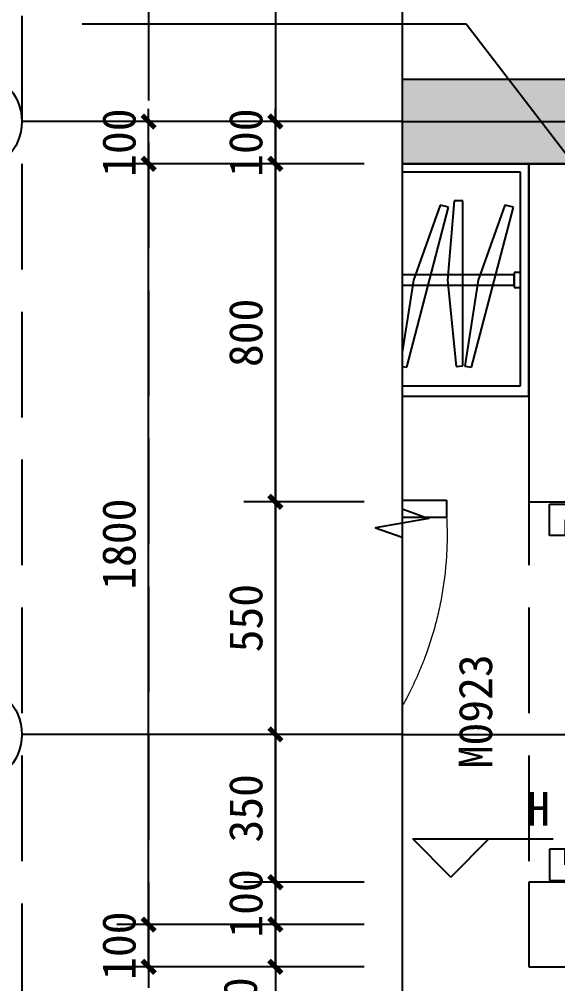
# Model space of a CAD drawing. Header units: millimetres. Extents: x -15 to 66915, y -15 to 18798.
# Drawn here: x 33030 to 34304, y 2882 to 5164 of the extents above; entities that cross this region are included whole.
import ezdxf
from ezdxf.enums import TextEntityAlignment as Align
from ezdxf.xclip import XClip

# ---------------------------------------------------------------- set-up
doc = ezdxf.new("R2010")
doc.units = ezdxf.units.MM
doc.header["$LTSCALE"] = 1000
doc.header["$XCLIPFRAME"] = 2
for name, pattern in [('1#2#楼$0$DOTE', [2.42, 2, -0.2, 0.02, -0.2]), ('160-家具-标$0$DASH', [0.35, 0.25, -0.1]), ('3#-轴线$0$DOTE', [2.42, 2, -0.2, 0.02, -0.2]), ('DASH', [0.35, 0.25, -0.1])]:
    doc.linetypes.add(name, pattern=pattern)
doc.layers.get('Defpoints').update_dxf_attribs({"color": 4, "linetype": 'DASH'})
for name, color, linetype in [('1#2#楼$0$A-ANNO-AXIS', 3, 'Continuous'), ('1#2#楼$0$A-ANNO-DIMS', 3, 'Continuous'), ('1#2#楼$0$A-ANNO-DOTE', 10, '1#2#楼$0$DOTE'), ('1#2#楼$0$A-ANNO-ELEV', 3, 'Continuous'), ('1#2#楼$0$A-ANNO-IDEN', 3, 'Continuous'), ('1#2#楼$0$A-ANNO-SYMB', 3, 'Continuous'), ('1#2#楼$0$A-ANNO-TEXT', 7, 'Continuous'), ('1#2#楼$0$A-DOOR-IDEN', 53, 'Continuous'), ('160-墙体$0$A-DOOR', 51, 'Continuous'), ('160-墙体$0$A-WALL-BLOK', 131, 'Continuous'), ('160-家具-标$0$DS-HIGH CABINET', 47, 'Continuous'), ('160-家具-标$0$DS-HIGH CABINET--02', 35, 'Continuous'), ('160-家具-标$0$DS-NOTES', 225, 'Continuous'), ('160-核心筒-标准层$0$A-COLU-CONC-HATC', 204, 'Continuous'), ('160-核心筒-标准层$0$A-WALL-CONC', 9, 'Continuous'), ('3#-轴线$0$A-ANNO-DOTE', 10, '3#-轴线$0$DOTE'), ('AXIS_TEXT', 7, 'Continuous')]:
    doc.layers.add(name, color=color, linetype=linetype)
doc.styles.add('1#2#楼$0$_TCH_DIM', font='')
doc.styles.add('1#2#楼$0$_TCH_DIM_T3', font='')
doc.styles.add('1#2#楼$0$_TCH_WINDOW', font='')
doc.styles.add('COMPLEX', font='COMPLEX')
doc.styles.get('1#2#楼$0$_TCH_DIM').set_extended_font_data('SimSun')
doc.styles.get('1#2#楼$0$_TCH_DIM_T3').set_extended_font_data('SimSun')
doc.styles.get('1#2#楼$0$_TCH_WINDOW').set_extended_font_data('SimSun')
doc.dimstyles.new('1#2#楼$0$_TCH_ARCH&&30', dxfattribs={"dimtxt": 79.303797, "dimasz": 30, "dimexe": 75, "dimexo": 90, "dimgap": 30, "dimtad": 1, "dimdec": 0, "dimzin": 0, "dimdsep": 46, "dimtxsty": '1#2#楼$0$_TCH_DIM_T3', "dimblk": '1#2#楼$0$_ArchTick', "dimcen": 0.09, "dimclrt": 7, "dimazin": 2, "dimtfac": 1, "dimtdec": 0, "dimtix": 1, "dimtmove": 2, "dimatfit": 3, "dimfxl": 100, "dimtolj": 1, "dimtzin": 0, "dimarcsym": 0})

# ---------------------------------------------------------------- blocks, each defined once
blk = doc.blocks.new('160-墙体$0$$DorLib2D$00000009')
for p, q in [((0.4129, 0.9053), (0.4129, 0.0807)), ((0.4541, 0.9053), (0.4129, 0.9053)), ((0.4541, 0.0807), (0.4541, 0.9053)), ((0.4129, 0.7822), (0.378, 0.7822)), ((0.489, 0.7822), (0.4541, 0.7822)), ((0.4129, 0.6235), (0.378, 0.6235)), ((0.489, 0.6235), (0.4541, 0.6235)), ((-0.4941, 0.0807), (-0.4529, 0.0807)), ((-0.4941, -0.0018), (-0.4941, 0.0807)), ((-0.4529, 0.0807), (-0.4529, 0.0395)), ((0.4129, 0.0807), (0.4541, 0.0807)), ((0.4953, 0.0807), (0.4541, 0.0807)), ((0.4541, 0.0807), (0.4541, 0.0395)), ((0.4953, -0.0018), (0.4953, 0.0807)), ((-0.4529, 0.0395), (-0.4117, 0.0395)), ((-0.4117, 0.0395), (-0.4117, -0.0018)), ((0.4541, 0.0395), (0.4129, 0.0395)), ((0.4129, 0.0395), (0.4129, -0.0018)), ((-0.4941, -0.0018), (-0.4941, -0.0018)), ((-0.4117, -0.0018), (-0.4941, -0.0018)), ((0.4129, -0.0018), (0.4953, -0.0018)), ((0.4953, -0.0018), (0.4953, -0.0018))]:
    blk.add_line(p, q)
at = {"lineweight": 13}
for p, q in [((0.378, 0.7822), (0.378, 0.6235)), ((0.489, 0.7822), (0.489, 0.6235))]:
    blk.add_line(p, q, dxfattribs=at)
blk.add_arc((0.3716, 0.0817), 0.8246, 87.134, 180.0717, dxfattribs=at)
blk = doc.blocks.new('160-墙体')
at = {"layer": '160-墙体$0$A-WALL-BLOK'}
for p, q in [((9450, 4950), (9450, 4200)), ((9550, 4950), (9450, 4950)), ((9550, 4200), (9550, 4950)), ((10600, 4950), (10600, 4150)), ((10700, 4950), (10600, 4950)), ((9450, 4200), (9550, 4200)), ((10600, 4150), (10700, 4150)), ((10700, 3250), (10600, 3250)), ((10600, 3250), (10600, 3050)), ((9550, 3200), (9450, 3200)), ((9450, 3200), (9450, 100)), ((9550, 100), (9550, 3200)), ((10600, 3050), (12850, 3050))]:
    blk.add_line(p, q, dxfattribs=at)
at = {"layer": '160-墙体$0$A-DOOR', "zscale": 100, "rotation": 90}
for p, xscale, yscale in [((9500, 3700), 1000, -1000), ((10650, 3700), -900, -900)]:
    blk.add_blockref('160-墙体$0$$DorLib2D$00000009', p, dxfattribs=dict(at, xscale=xscale, yscale=yscale))
blk = doc.blocks.new('160-核心筒-标准层')
at = {"layer": '160-核心筒-标准层$0$A-COLU-CONC-HATC'}
blk.add_hatch(color=256, dxfattribs=at).paths.add_polyline_path([(-7300, 1550), (-7500, 1350), (-3800, 1350), (-3600, 1550)])
at = {"layer": '160-核心筒-标准层$0$A-WALL-CONC'}
for p, q in [((-7300, 1550), (-3600, 1550)), ((-7500, 1350), (-3800, 1350))]:
    blk.add_line(p, q, dxfattribs=at)
blk = doc.blocks.new('*U234')
at = {"layer": '160-家具-标$0$DS-HIGH CABINET', "ltscale": 20}
blk.add_lwpolyline([(0, 0), (0, -550), (1050, -550), (1050, 0)], close=True, dxfattribs=at)
at = {"layer": '160-家具-标$0$DS-HIGH CABINET--02', "linetype": '160-家具-标$0$DASH', "ltscale": 300}
for points in [[(20, -25), (20, -530), (1030, -530), (1030, -25)], [(35, -257.5), (20, -257.5), (20, -292.5), (35, -292.5)], [(1015, -262.5), (35, -262.5), (35, -287.5), (1015, -287.5)], [(1030, -257.5), (1015, -257.5), (1015, -292.5), (1030, -292.5)]]:
    blk.add_lwpolyline(points, close=True, dxfattribs=at)
for points in [[(135.6, -68.9), (36.9, -447.2), (57, -452.4), (119.8, -275), (151.6, -71.5), (135.6, -68.9)], [(156.2, -71.6), (156.2, -462.5), (176.9, -462.5), (192.9, -275), (172.4, -70), (156.2, -71.6)], [(289, -68.9), (190.4, -447.2), (210.4, -452.4), (273.2, -275), (305, -71.5), (289, -68.9)], [(405.6, -68.9), (306.9, -447.2), (327, -452.4), (389.8, -275), (421.6, -71.5), (405.6, -68.9)], [(426.2, -71.6), (426.2, -462.5), (446.9, -462.5), (462.9, -275), (442.4, -70), (426.2, -71.6)], [(559, -68.9), (460.4, -447.2), (480.4, -452.4), (543.2, -275), (575, -71.5), (559, -68.9)], [(675.6, -68.9), (576.9, -447.2), (597, -452.4), (659.8, -275), (691.6, -71.5), (675.6, -68.9)], [(696.2, -71.6), (696.2, -462.5), (716.9, -462.5), (732.9, -275), (712.4, -70), (696.2, -71.6)], [(829, -68.9), (730.4, -447.2), (750.4, -452.4), (813.2, -275), (845, -71.5), (829, -68.9)]]:
    blk.add_lwpolyline(points, dxfattribs=at)
blk = doc.blocks.new('160-家具-标', base_point=(73350, 11050.5))
at = {"layer": 'Defpoints'}
blk.add_lwpolyline([(60600, 11050.5), (63900, 11050.5), (63900, 15900.5), (62850, 15900.5), (62850, 14000.5), (60600, 14000.5)], close=True, dxfattribs=at)
at = {"layer": '160-家具-标$0$DS-NOTES', "linetype": '160-家具-标$0$DASH', "ltscale": 400, "xscale": -1, "rotation": 180}
blk.add_blockref('*U234', (62850, 15350.5), dxfattribs=at)
blk = doc.blocks.new('1#2#楼$0$GTFBGF')
blk.add_blockref('160-核心筒-标准层', (7400, -7700))
ref = blk.add_blockref('160-墙体', (-9250, -11300))
XClip(ref).set_block_clipping_path([(13249.9999999999, 5349.9999999999), (10450, 5349.9999999999), (10450, 11800), (-900, 11800), (-900, -2100), (13249.9999999998, -2100.0000000002)])
at = {"xscale": -1}
blk.add_blockref('160-家具-标', (-9150, -11200), dxfattribs=at)
blk = doc.blocks.new('_AXISO')
blk.add_circle((0, 0), 0.5)
at = {"layer": 'AXIS_TEXT', "style": 'COMPLEX', "width": 1.041667}
blk.add_attdef('A', text='', height=0.56, dxfattribs=at).set_placement((-0.25, -0.28), (0.25, -0.28), align=Align.FIT)
blk = doc.blocks.new('1#2#楼$0$_ArchTick')
at = {"color": 0, "linetype": 'ByBlock', "const_width": 0.4}
blk.add_lwpolyline([(-0.5, -0.5), (0.5, 0.5)], dxfattribs=at)
blk = doc.blocks.new('*D709')
at = {"layer": '1#2#楼$0$A-ANNO-DIMS', "color": 0, "lineweight": -2, "transparency": 16777216}
for p, q in [((33845.5, 3022.2), (33560.5, 3022.2)), ((33635.5, 2922.2), (33635.5, 3022.2)), ((33845.5, 2922.2), (33560.5, 2922.2))]:
    blk.add_line(p, q, dxfattribs=at)
at = {"layer": 'Defpoints', "color": 0, "transparency": 16777216}
for p in [(33635.5, 3022.2), (33935.5, 3022.2), (33935.5, 2922.2)]:
    blk.add_point(p, dxfattribs=at)
at = {"layer": '1#2#楼$0$A-ANNO-DIMS', "color": 0, "lineweight": -2, "transparency": 16777216, "xscale": 30, "yscale": 30, "zscale": 30}
for p, rotation in [((33635.5, 3022.2), 90), ((33635.5, 2922.2), 270)]:
    blk.add_blockref('1#2#楼$0$_ArchTick', p, dxfattribs=dict(at, rotation=rotation))
at = {"layer": '1#2#楼$0$A-ANNO-DIMS', "color": 7, "transparency": 16777216, "insert": (33553, 2816.5), "char_height": 79.3, "attachment_point": 5, "rotation": 90, "style": '1#2#楼$0$_TCH_DIM_T3'}
blk.add_mtext('\\A1;100', dxfattribs=at)
blk = doc.blocks.new('*D710')
at = {"layer": '1#2#楼$0$A-ANNO-DIMS', "color": 0, "lineweight": -2, "transparency": 16777216}
for p, q in [((33635.5, 3122.2), (33635.5, 3152.2)), ((33845.5, 3122.2), (33560.5, 3122.2)), ((33635.5, 3022.2), (33635.5, 3122.2)), ((33845.5, 3022.2), (33560.5, 3022.2)), ((33635.5, 3022.2), (33635.5, 2992.2))]:
    blk.add_line(p, q, dxfattribs=at)
at = {"layer": 'Defpoints', "color": 0, "transparency": 16777216}
for p in [(33635.5, 3122.2), (33935.5, 3122.2), (33935.5, 3022.2)]:
    blk.add_point(p, dxfattribs=at)
at = {"layer": '1#2#楼$0$A-ANNO-DIMS', "color": 0, "lineweight": -2, "transparency": 16777216, "xscale": 30, "yscale": 30, "zscale": 30}
for p, rotation in [((33635.5, 3122.2), 270), ((33635.5, 3022.2), 90)]:
    blk.add_blockref('1#2#楼$0$_ArchTick', p, dxfattribs=dict(at, rotation=rotation))
at = {"layer": '1#2#楼$0$A-ANNO-DIMS', "color": 7, "transparency": 16777216, "insert": (33565.8, 3072.2), "char_height": 79.3, "attachment_point": 5, "rotation": 90, "style": '1#2#楼$0$_TCH_DIM_T3'}
blk.add_mtext('\\A1;100', dxfattribs=at)
blk = doc.blocks.new('*D711')
at = {"layer": '1#2#楼$0$A-ANNO-DIMS', "color": 0, "lineweight": -2, "transparency": 16777216}
for p, q in [((33845.5, 3472.2), (33560.5, 3472.2)), ((33635.5, 3122.2), (33635.5, 3472.2)), ((33845.5, 3122.2), (33560.5, 3122.2))]:
    blk.add_line(p, q, dxfattribs=at)
at = {"layer": 'Defpoints', "color": 0, "transparency": 16777216}
for p in [(33635.5, 3472.2), (33935.5, 3472.2), (33935.5, 3122.2)]:
    blk.add_point(p, dxfattribs=at)
at = {"layer": '1#2#楼$0$A-ANNO-DIMS', "color": 0, "lineweight": -2, "transparency": 16777216, "xscale": 30, "yscale": 30, "zscale": 30}
for p, rotation in [((33635.5, 3472.2), 90), ((33635.5, 3122.2), 270)]:
    blk.add_blockref('1#2#楼$0$_ArchTick', p, dxfattribs=dict(at, rotation=rotation))
at = {"layer": '1#2#楼$0$A-ANNO-DIMS', "color": 7, "transparency": 16777216, "insert": (33565.8, 3297.2), "char_height": 79.3, "attachment_point": 5, "rotation": 90, "style": '1#2#楼$0$_TCH_DIM_T3'}
blk.add_mtext('\\A1;350', dxfattribs=at)
blk = doc.blocks.new('*D712')
at = {"layer": '1#2#楼$0$A-ANNO-DIMS', "color": 0, "lineweight": -2, "transparency": 16777216}
for p, q in [((33845.5, 4022.2), (33560.5, 4022.2)), ((33635.5, 3472.2), (33635.5, 4022.2)), ((33845.5, 3472.2), (33560.5, 3472.2))]:
    blk.add_line(p, q, dxfattribs=at)
at = {"layer": 'Defpoints', "color": 0, "transparency": 16777216}
for p in [(33635.5, 4022.2), (33935.5, 4022.2), (33935.5, 3472.2)]:
    blk.add_point(p, dxfattribs=at)
at = {"layer": '1#2#楼$0$A-ANNO-DIMS', "color": 0, "lineweight": -2, "transparency": 16777216, "xscale": 30, "yscale": 30, "zscale": 30}
for p, rotation in [((33635.5, 4022.2), 90), ((33635.5, 3472.2), 270)]:
    blk.add_blockref('1#2#楼$0$_ArchTick', p, dxfattribs=dict(at, rotation=rotation))
at = {"layer": '1#2#楼$0$A-ANNO-DIMS', "color": 7, "transparency": 16777216, "insert": (33565.8, 3747.2), "char_height": 79.3, "attachment_point": 5, "rotation": 90, "style": '1#2#楼$0$_TCH_DIM_T3'}
blk.add_mtext('\\A1;550', dxfattribs=at)
blk = doc.blocks.new('*D713')
at = {"layer": '1#2#楼$0$A-ANNO-DIMS', "color": 0, "lineweight": -2, "transparency": 16777216}
for p, q in [((33845.5, 4822.2), (33560.5, 4822.2)), ((33635.5, 4022.2), (33635.5, 4822.2)), ((33845.5, 4022.2), (33560.5, 4022.2))]:
    blk.add_line(p, q, dxfattribs=at)
at = {"layer": 'Defpoints', "color": 0, "transparency": 16777216}
for p in [(33635.5, 4822.2), (33935.5, 4822.2), (33935.5, 4022.2)]:
    blk.add_point(p, dxfattribs=at)
at = {"layer": '1#2#楼$0$A-ANNO-DIMS', "color": 0, "lineweight": -2, "transparency": 16777216, "xscale": 30, "yscale": 30, "zscale": 30}
for p, rotation in [((33635.5, 4822.2), 90), ((33635.5, 4022.2), 270)]:
    blk.add_blockref('1#2#楼$0$_ArchTick', p, dxfattribs=dict(at, rotation=rotation))
at = {"layer": '1#2#楼$0$A-ANNO-DIMS', "color": 7, "transparency": 16777216, "insert": (33565.8, 4422.2), "char_height": 79.3, "attachment_point": 5, "rotation": 90, "style": '1#2#楼$0$_TCH_DIM_T3'}
blk.add_mtext('\\A1;800', dxfattribs=at)
blk = doc.blocks.new('*D714')
at = {"layer": '1#2#楼$0$A-ANNO-DIMS', "color": 0, "lineweight": -2, "transparency": 16777216}
for p, q in [((33635.5, 4922.2), (33635.5, 4952.2)), ((33845.5, 4922.2), (33560.5, 4922.2)), ((33635.5, 4822.2), (33635.5, 4922.2)), ((33845.5, 4822.2), (33560.5, 4822.2)), ((33635.5, 4822.2), (33635.5, 4792.2))]:
    blk.add_line(p, q, dxfattribs=at)
at = {"layer": 'Defpoints', "color": 0, "transparency": 16777216}
for p in [(33635.5, 4922.2), (33935.5, 4922.2), (33935.5, 4822.2)]:
    blk.add_point(p, dxfattribs=at)
at = {"layer": '1#2#楼$0$A-ANNO-DIMS', "color": 0, "lineweight": -2, "transparency": 16777216, "xscale": 30, "yscale": 30, "zscale": 30}
for p, rotation in [((33635.5, 4922.2), 270), ((33635.5, 4822.2), 90)]:
    blk.add_blockref('1#2#楼$0$_ArchTick', p, dxfattribs=dict(at, rotation=rotation))
at = {"layer": '1#2#楼$0$A-ANNO-DIMS', "color": 7, "transparency": 16777216, "insert": (33565.8, 4872.2), "char_height": 79.3, "attachment_point": 5, "rotation": 90, "style": '1#2#楼$0$_TCH_DIM_T3'}
blk.add_mtext('\\A1;100', dxfattribs=at)
blk = doc.blocks.new('*D715')
at = {"layer": '1#2#楼$0$A-ANNO-DIMS', "color": 0, "lineweight": -2, "transparency": 16777216}
for p, q in [((33335.5, 4922.2), (33335.5, 4952.2)), ((33845.5, 4922.2), (33260.5, 4922.2)), ((33335.5, 4822.2), (33335.5, 4922.2)), ((33845.5, 4822.2), (33260.5, 4822.2)), ((33335.5, 4822.2), (33335.5, 4792.2))]:
    blk.add_line(p, q, dxfattribs=at)
at = {"layer": 'Defpoints', "color": 0, "transparency": 16777216}
for p in [(33335.5, 4922.2), (33935.5, 4922.2), (33935.5, 4822.2)]:
    blk.add_point(p, dxfattribs=at)
at = {"layer": '1#2#楼$0$A-ANNO-DIMS', "color": 0, "lineweight": -2, "transparency": 16777216, "xscale": 30, "yscale": 30, "zscale": 30}
for p, rotation in [((33335.5, 4922.2), 270), ((33335.5, 4822.2), 90)]:
    blk.add_blockref('1#2#楼$0$_ArchTick', p, dxfattribs=dict(at, rotation=rotation))
at = {"layer": '1#2#楼$0$A-ANNO-DIMS', "color": 7, "transparency": 16777216, "insert": (33265.8, 4872.2), "char_height": 79.3, "attachment_point": 5, "rotation": 90, "style": '1#2#楼$0$_TCH_DIM_T3'}
blk.add_mtext('\\A1;100', dxfattribs=at)
blk = doc.blocks.new('*D716')
at = {"layer": '1#2#楼$0$A-ANNO-DIMS', "color": 0, "lineweight": -2, "transparency": 16777216}
for p, q in [((33845.5, 4822.2), (33260.5, 4822.2)), ((33335.5, 3022.2), (33335.5, 4822.2)), ((33845.5, 3022.2), (33260.5, 3022.2))]:
    blk.add_line(p, q, dxfattribs=at)
at = {"layer": 'Defpoints', "color": 0, "transparency": 16777216}
for p in [(33335.5, 4822.2), (33935.5, 4822.2), (33935.5, 3022.2)]:
    blk.add_point(p, dxfattribs=at)
at = {"layer": '1#2#楼$0$A-ANNO-DIMS', "color": 0, "lineweight": -2, "transparency": 16777216, "xscale": 30, "yscale": 30, "zscale": 30}
for p, rotation in [((33335.5, 4822.2), 90), ((33335.5, 3022.2), 270)]:
    blk.add_blockref('1#2#楼$0$_ArchTick', p, dxfattribs=dict(at, rotation=rotation))
at = {"layer": '1#2#楼$0$A-ANNO-DIMS', "color": 7, "transparency": 16777216, "insert": (33265.8, 3922.2), "char_height": 79.3, "attachment_point": 5, "rotation": 90, "style": '1#2#楼$0$_TCH_DIM_T3'}
blk.add_mtext('\\A1;1800', dxfattribs=at)
blk = doc.blocks.new('*D717')
at = {"layer": '1#2#楼$0$A-ANNO-DIMS', "color": 0, "lineweight": -2, "transparency": 16777216}
for p, q in [((33335.5, 3022.2), (33335.5, 3052.2)), ((33845.5, 3022.2), (33260.5, 3022.2)), ((33335.5, 2922.2), (33335.5, 3022.2)), ((33845.5, 2922.2), (33260.5, 2922.2)), ((33335.5, 2922.2), (33335.5, 2892.2))]:
    blk.add_line(p, q, dxfattribs=at)
at = {"layer": 'Defpoints', "color": 0, "transparency": 16777216}
for p in [(33335.5, 3022.2), (33935.5, 3022.2), (33935.5, 2922.2)]:
    blk.add_point(p, dxfattribs=at)
at = {"layer": '1#2#楼$0$A-ANNO-DIMS', "color": 0, "lineweight": -2, "transparency": 16777216, "xscale": 30, "yscale": 30, "zscale": 30}
for p, rotation in [((33335.5, 3022.2), 270), ((33335.5, 2922.2), 90)]:
    blk.add_blockref('1#2#楼$0$_ArchTick', p, dxfattribs=dict(at, rotation=rotation))
at = {"layer": '1#2#楼$0$A-ANNO-DIMS', "color": 7, "transparency": 16777216, "insert": (33265.8, 2972.2), "char_height": 79.3, "attachment_point": 5, "rotation": 90, "style": '1#2#楼$0$_TCH_DIM_T3'}
blk.add_mtext('\\A1;100', dxfattribs=at)
blk = doc.blocks.new('3#-轴线')
at = {"layer": '3#-轴线$0$A-ANNO-DOTE'}
for points in [[(-3000, -3200), (45757.3, -3200)], [(-3000, -4800), (45757.3, -4800)], [(-3000, -5100), (45757.3, -5100)]]:
    blk.add_lwpolyline(points, dxfattribs=at)
blk = doc.blocks.new('3#~5#楼$0$bghtrb')
blk.add_blockref('3#-轴线', (-21700, 0))
blk = doc.blocks.new('3#~5#楼')
ref = blk.add_blockref('3#~5#楼$0$bghtrb', (19579.4, 6498.9), dxfattribs=dict(xscale=-1))
XClip(ref).set_block_clipping_path([(13900, -3600), (17100, 800)])
ref = blk.add_blockref('3#~5#楼$0$bghtrb', (15481.6, 6498.9), dxfattribs=dict(xscale=-1))
XClip(ref).set_block_clipping_path([(2500.0000000895, -3602.7483048041), (5599.9999999934, 800)])
ref = blk.add_blockref('3#~5#楼$0$bghtrb', (50041.1, 9822.2), dxfattribs=dict(xscale=-1))
XClip(ref).set_block_clipping_path([(-1200, -7200), (3050, -2800)])
blk = doc.blocks.new('1#2#楼')
at = {"layer": '1#2#楼$0$A-ANNO-AXIS'}
for p, q in [((33935.5, 4922.2), (33035.5, 4922.2)), ((33935.5, 3472.2), (33035.5, 3472.2))]:
    blk.add_line(p, q, dxfattribs=at)
at = {"layer": '1#2#楼$0$A-ANNO-DOTE'}
for points in [[(33935.5, 4922.2), (36985.5, 4922.2)], [(33935.5, 3472.2), (36985.5, 3472.2)]]:
    blk.add_lwpolyline(points, dxfattribs=at)
at = {"layer": '1#2#楼$0$A-ANNO-ELEV', "color": 6}
for p, q in [((34050.8, 3134.7), (33960.8, 3224.7)), ((33960.8, 3224.7), (34292.9, 3224.7)), ((34050.8, 3134.7), (34140.8, 3224.7))]:
    blk.add_line(p, q, dxfattribs=at)
at = {"layer": '1#2#楼$0$A-ANNO-IDEN'}
for p, q in [((34087.2, 5152.7), (33178.5, 5152.7)), ((34455.5, 4672.2), (34087.2, 5152.7))]:
    blk.add_line(p, q, dxfattribs=at)
at = {"layer": '1#2#楼$0$A-ANNO-SYMB'}
blk.add_lwpolyline([(33935.5, 5502.2), (33935.5, 4006), (33998.5, 3983), (33872.5, 3960.8), (33935.5, 3938.5), (33935.5, 2442.2)], dxfattribs=at)
at = {"layer": 'Defpoints'}
for points in [[(33035.5, 1722.2), (37885.5, 1722.2), (37885.5, 6222.2), (33035.5, 6222.2)], [(33335.5, 2022.2), (37585.5, 2022.2), (37585.5, 5922.2), (33335.5, 5922.2)]]:
    blk.add_lwpolyline(points, close=True, dxfattribs=at)
at = {"layer": 'Defpoints', "ltscale": 800}
for points in [[(33635.5, 2322.2), (37285.5, 2322.2), (37285.5, 5622.2), (33635.5, 5622.2)], [(33935.5, 2622.2), (36985.5, 2622.2), (36985.5, 5322.2), (33935.5, 5322.2)]]:
    blk.add_lwpolyline(points, close=True, dxfattribs=at)
ref = blk.add_blockref('1#2#楼$0$GTFBGF', (32885.5, 11172.2))
XClip(ref).set_block_clipping_path([(1050, -8550), (4100.0000000001, -5850.0000000001)])
at = {"layer": '1#2#楼$0$A-ANNO-AXIS', "xscale": 240, "yscale": 240, "zscale": 240}
for p in [(32915.5, 4922.2), (32915.5, 3472.2)]:
    blk.add_blockref('_AXISO', p, dxfattribs=at)
at = {"layer": '1#2#楼$0$A-ANNO-TEXT', "color": 7, "style": '1#2#楼$0$_TCH_DIM'}
blk.add_text('H', height=79.3, dxfattribs=at).set_placement((34231.2, 3256.2))
at = {"layer": '1#2#楼$0$A-DOOR-IDEN', "style": '1#2#楼$0$_TCH_WINDOW'}
blk.add_text('M0923', height=79.3, rotation=90, dxfattribs=at).set_placement((34148.5, 3391.9))
at = {"layer": '1#2#楼$0$A-ANNO-DIMS'}
for p1, p2, distance, picture, middle in [((33935.5, 4822.2), (33935.5, 4922.2), 600, '*D715', (33265.8, 4872.2)), ((33935.5, 4822.2), (33935.5, 4922.2), 300, '*D714', (33565.8, 4872.2)), ((33935.5, 3022.2), (33935.5, 4822.2), 600, '*D716', (33265.8, 3922.2)), ((33935.5, 4022.2), (33935.5, 4822.2), 300, '*D713', (33565.8, 4422.2)), ((33935.5, 3472.2), (33935.5, 4022.2), 300, '*D712', (33565.8, 3747.2)), ((33935.5, 3122.2), (33935.5, 3472.2), 300, '*D711', (33565.8, 3297.2)), ((33935.5, 3022.2), (33935.5, 3122.2), 300, '*D710', (33565.8, 3072.2)), ((33935.5, 2922.2), (33935.5, 3022.2), 600, '*D717', (33265.8, 2972.2))]:
    dim = blk.add_aligned_dim(p1=p1, p2=p2, distance=distance, dimstyle='1#2#楼$0$_TCH_ARCH&&30', dxfattribs=at)
    dim.commit()
    dim.dimension.update_dxf_attribs({"geometry": picture, "text_midpoint": middle})
dim = blk.add_linear_dim(base=(33635.5, 3022.2), p1=(33935.5, 2922.2), p2=(33935.5, 3022.2), angle=90, dimstyle='1#2#楼$0$_TCH_ARCH&&30', dxfattribs=at)
dim.commit()
dim.dimension.update_dxf_attribs({"geometry": '*D709', "text_midpoint": (33553, 2816.5), "dimtype": 161})

msp = doc.modelspace()

# ---------------------------------------------------------------- block references
msp.add_blockref('1#2#楼', (0, 0))

# ---------------------------------------------------------------- next in the draw order: block references
msp.add_blockref('3#~5#楼', (0, 0))

doc.saveas('drawing.dxf')
